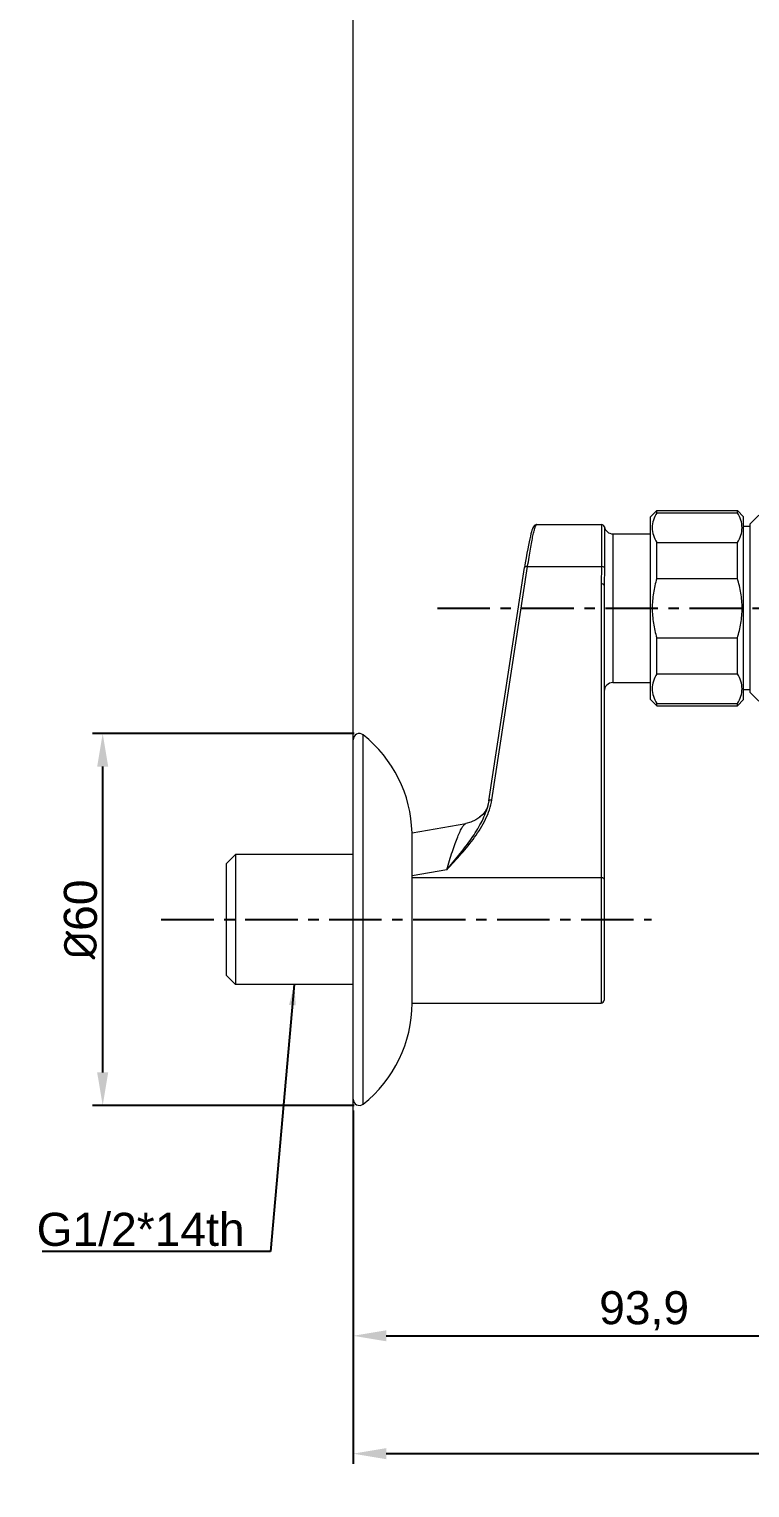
# Model space of a CAD drawing. Header units: millimetres. Extents: x 789 to 1209, y -1278 to -684.
# Drawn here: x 972.7 to 1059.9, y -1166 to -989.4 of the extents above; entities that cross this region are included whole.
import ezdxf

# ---------------------------------------------------------------- set-up
doc = ezdxf.new("R2010")
doc.units = ezdxf.units.MM
doc.header["$LTSCALE"] = 0.1
doc.linetypes.add('CENTERX2', pattern=[101.6, 63.5, -12.7, 12.7, -12.7])
doc.layers.get('0').update_dxf_attribs({"lineweight": 13})
doc.layers.add('CENTER', color=1, linetype='CENTERX2')
doc.layers.add('DIM', color=3, linetype='Continuous', lineweight=9)
doc.styles.get("Standard").update_dxf_attribs({"font": 'arial.ttf'})
doc.dimstyles.new('ISO-25', dxfattribs={"dimtxt": 2.5, "dimasz": 2.5, "dimexe": 1.25, "dimexo": 0.625, "dimtad": 1, "dimlfac": 1.333333, "dimtxsty": 'Standard', "dimcen": 2.5, "dimadec": 0, "dimazin": 0, "dimtfac": 1, "dimtmove": 0, "dimatfit": 3, "dimfxl": 0, "dimarcsym": 0})

# ---------------------------------------------------------------- blocks, each defined once
blk = doc.blocks.new('*D9')
at = {"layer": 'Defpoints', "color": 0}
for p in [(981.59, -1074.68), (1012.65, -1074.68), (1012.65, -1119.68)]:
    blk.add_point(p, dxfattribs=at)
at = {"layer": 'DIM', "color": 0, "lineweight": -2}
for p, q in [((1012.03, -1074.68), (980.34, -1074.68)), ((981.59, -1115.68), (981.59, -1078.68)), ((1012.03, -1119.68), (980.34, -1119.68))]:
    blk.add_line(p, q, dxfattribs=at)
at = {"layer": 'DIM', "color": 0}
for points in [[(980.92, -1078.68), (982.26, -1078.68), (981.59, -1074.68)], [(980.92, -1115.68), (982.26, -1115.68), (981.59, -1119.68)]]:
    blk.add_solid(points, dxfattribs=at)
at = {"layer": 'DIM', "color": 0, "insert": (978.92, -1097.18), "char_height": 4, "attachment_point": 5, "rotation": 90}
blk.add_mtext('{\\fISOCPEUR|b0|i0|c0|p34;%%C}60', dxfattribs=at)
blk = doc.blocks.new('*D10')
at = {"layer": 'Defpoints', "color": 0}
for p in [(1082.33, -1087.04), (1011.9, -1119.68), (1082.33, -1147.56)]:
    blk.add_point(p, dxfattribs=at)
at = {"layer": 'DIM', "color": 0, "lineweight": -2}
for p, q in [((1082.33, -1087.67), (1082.33, -1148.81)), ((1011.9, -1120.3), (1011.9, -1148.81)), ((1015.9, -1147.56), (1078.33, -1147.56))]:
    blk.add_line(p, q, dxfattribs=at)
at = {"layer": 'DIM', "color": 0}
for points in [[(1015.9, -1146.89), (1015.9, -1148.22), (1011.9, -1147.56)], [(1078.33, -1146.89), (1078.33, -1148.22), (1082.33, -1147.56)]]:
    blk.add_solid(points, dxfattribs=at)
at = {"layer": 'DIM', "color": 0, "insert": (1047.11, -1144.53), "char_height": 4, "attachment_point": 5}
blk.add_mtext('93,9', dxfattribs=at)
blk = doc.blocks.new('*D13')
at = {"layer": 'Defpoints', "color": 0}
for p in [(1167.94, -1070.8), (1011.9, -1147.56), (1167.94, -1161.82)]:
    blk.add_point(p, dxfattribs=at)
at = {"layer": 'DIM', "color": 0, "lineweight": -2}
for p, q in [((1167.94, -1071.42), (1167.94, -1163.07)), ((1011.9, -1148.18), (1011.9, -1163.07)), ((1015.9, -1161.82), (1163.94, -1161.82))]:
    blk.add_line(p, q, dxfattribs=at)
at = {"layer": 'DIM', "color": 0}
for points in [[(1015.9, -1161.15), (1015.9, -1162.49), (1011.9, -1161.82)], [(1163.94, -1161.15), (1163.94, -1162.49), (1167.94, -1161.82)]]:
    blk.add_solid(points, dxfattribs=at)
at = {"layer": 'DIM', "color": 0, "insert": (1089.92, -1158.79), "char_height": 4, "attachment_point": 5}
blk.add_mtext('208,1', dxfattribs=at)

msp = doc.modelspace()

# ---------------------------------------------------------------- linework, layer by layer
msp.add_line((1011.901, -1155.19), (1011.901, -744.108))
at = {"color": 7, "linetype": 'Continuous'}
for p, q in [((1047.901, -1048.441), (1048.651, -1047.691)), ((1047.901, -1070.566), (1047.901, -1048.441)), ((1048.651, -1047.96), (1048.651, -1047.691)), ((1048.651, -1047.691), (1058.401, -1047.691)), ((1048.651, -1047.96), (1058.401, -1047.96)), ((1058.401, -1047.96), (1058.401, -1047.691)), ((1059.151, -1048.441), (1058.401, -1047.691)), ((1059.151, -1070.566), (1059.151, -1048.441)), ((1060.975, -1048.246), (1059.901, -1049.341)), ((1034.135, -1049.378), (1041.933, -1049.378)), ((1041.933, -1049.378), (1041.933, -1054.441)), ((1042.3, -1049.674), (1042.3, -1054.589)), ((1059.901, -1049.603), (1059.151, -1049.603)), ((1059.901, -1049.341), (1059.901, -1069.666)), ((1043.326, -1050.503), (1043.326, -1068.503)), ((1043.326, -1050.503), (1047.901, -1050.503)), ((1048.651, -1055.901), (1048.651, -1051.561)), ((1048.651, -1051.561), (1058.401, -1051.561)), ((1058.401, -1055.901), (1058.401, -1051.561)), ((1028.321, -1082.813), (1032.645, -1054.571)), ((1028.691, -1082.682), (1033.016, -1054.441)), ((1033.016, -1054.441), (1041.933, -1054.441)), ((1041.933, -1054.441), (1041.901, -1056.551)), ((1042.3, -1054.589), (1042.276, -1056.739)), ((1041.901, -1056.551), (1041.901, -1107.3)), ((1042.276, -1056.739), (1042.276, -1106.925)), ((1048.651, -1055.901), (1058.401, -1055.901)), ((1048.651, -1067.445), (1048.651, -1063.105)), ((1048.651, -1063.105), (1058.401, -1063.105)), ((1058.401, -1067.445), (1058.401, -1063.105)), ((1048.651, -1067.445), (1058.401, -1067.445)), ((1043.326, -1068.503), (1047.901, -1068.503)), ((1059.901, -1069.403), (1059.151, -1069.403)), ((1059.901, -1069.666), (1060.975, -1070.761)), ((1047.901, -1070.566), (1048.651, -1071.316)), ((1048.651, -1071.316), (1048.651, -1071.047)), ((1048.651, -1071.047), (1058.401, -1071.047)), ((1048.651, -1071.316), (1058.401, -1071.316)), ((1059.151, -1070.566), (1058.401, -1071.316)), ((1058.401, -1071.316), (1058.401, -1071.047)), ((1013.116, -1119.513), (1013.116, -1074.837)), ((1011.901, -1118.925), (1011.901, -1075.425)), ((1028.047, -1083.827), (1027.87, -1084.108)), ((1028.124, -1083.672), (1028.047, -1083.827)), ((1028.105, -1083.753), (1028.107, -1083.748)), ((1028.321, -1082.813), (1028.107, -1083.748)), ((1028.321, -1082.813), (1028.136, -1083.62)), ((1019.021, -1086.684), (1025.544, -1085.554)), ((1027.21, -1084.806), (1026.729, -1085.132)), ((1027.591, -1084.452), (1027.21, -1084.806)), ((1019.026, -1107.297), (1019.026, -1086.684)), ((996.526, -1090.425), (997.651, -1089.3)), ((996.526, -1090.425), (996.526, -1103.925)), ((997.651, -1089.3), (997.651, -1105.05)), ((1011.901, -1089.3), (997.651, -1089.3)), ((1023.231, -1091.168), (1019.026, -1091.897)), ((1019.026, -1107.3), (1019.026, -1091.343)), ((1019.026, -1092.113), (1041.901, -1092.113)), ((996.526, -1103.925), (997.651, -1105.05)), ((1011.901, -1105.05), (997.651, -1105.05)), ((1019.026, -1107.3), (1041.901, -1107.3))]:
    msp.add_line(p, q, dxfattribs=at)
for points in [[(1034.136, -1049.378), (1034.1, -1049.38), (1033.902, -1049.448), (1033.785, -1049.552), (1033.711, -1049.659), (1033.651, -1049.776), (1033.595, -1049.913), (1033.537, -1050.076), (1033.477, -1050.272), (1033.412, -1050.504), (1033.344, -1050.777), (1033.271, -1051.092), (1033.193, -1051.454), (1033.11, -1051.864), (1033.022, -1052.324), (1032.929, -1052.836), (1032.833, -1053.4), (1032.732, -1054.018), (1032.645, -1054.571)], [(1026.729, -1085.132), (1026.14, -1085.4), (1025.548, -1085.554)], [(1027.87, -1084.108), (1027.591, -1084.452), (1027.209, -1084.807)]]:
    msp.add_lwpolyline(points, dxfattribs=at)
for centre, radius, start, end in [((1041.933, -1049.753), 0.375, 12.1532, 90), ((1043.326, -1049.453), 1.05, 192.1532, 270), ((1043.326, -1069.553), 1.05, 90, 180), ((1012.651, -1075.425), 0.75, 51.64198, 180), ((1003.451, -1087.05), 15.575, 1.34649, 51.64198), ((1003.451, -1107.3), 15.575, 308.35802, 0), ((1041.901, -1106.925), 0.375, 270, 0), ((1012.651, -1118.925), 0.75, 180, 308.35802)]:
    msp.add_arc(centre, radius, start, end, dxfattribs=at)
for points, knots in [([(1048.651, -1047.96), (1048.48, -1048.239), (1048.198, -1048.815), (1048.036, -1049.76), (1048.198, -1050.705), (1048.48, -1051.282), (1048.651, -1051.561)], [0, 0, 0, 0, 0.2578536, 0.5, 0.7421464, 1, 1, 1, 1]), ([(1058.401, -1051.561), (1058.571, -1051.282), (1058.854, -1050.705), (1059.016, -1049.76), (1058.854, -1048.815), (1058.571, -1048.239), (1058.401, -1047.96)], [0, 0, 0, 0, 0.2578536, 0.5, 0.7421464, 1, 1, 1, 1]), ([(1033.016, -1054.441), (1033.07, -1054.074), (1033.177, -1053.376), (1033.341, -1052.387), (1033.499, -1051.519), (1033.648, -1050.787), (1033.785, -1050.202), (1033.907, -1049.776), (1034.005, -1049.521), (1034.079, -1049.405), (1034.119, -1049.378), (1034.136, -1049.378)], [0, 0, 0, 0, 0.2128449, 0.4058826, 0.575745, 0.7196789, 0.8352481, 0.9206098, 0.9747544, 0.9904478, 1, 1, 1, 1]), ([(1032.645, -1054.571), (1032.654, -1054.518), (1032.752, -1054.455), (1032.884, -1054.434), (1032.971, -1054.436), (1033.016, -1054.441)], [0, 0, 0, 0, 0.3871935, 0.6739349, 1, 1, 1, 1]), ([(1042.3, -1054.589), (1042.277, -1054.537), (1042.146, -1054.458), (1042.013, -1054.441), (1041.933, -1054.441)], [0, 0, 0, 0, 0.4135818, 1, 1, 1, 1]), ([(1042.276, -1056.739), (1042.276, -1056.681), (1042.179, -1056.6), (1042.041, -1056.561), (1041.949, -1056.551), (1041.901, -1056.551)], [0, 0, 0, 0, 0.3871981, 0.6756686, 1, 1, 1, 1]), ([(1048.651, -1055.901), (1048.473, -1056.484), (1048.189, -1057.674), (1048.038, -1059.503), (1048.189, -1061.333), (1048.473, -1062.522), (1048.651, -1063.105)], [0, 0, 0, 0, 0.2500268, 0.5, 0.7499733, 1, 1, 1, 1]), ([(1058.401, -1063.105), (1058.579, -1062.522), (1058.863, -1061.333), (1059.014, -1059.503), (1058.863, -1057.674), (1058.579, -1056.484), (1058.401, -1055.901)], [0, 0, 0, 0, 0.2500268, 0.5, 0.7499733, 1, 1, 1, 1]), ([(1048.651, -1067.445), (1048.48, -1067.725), (1048.198, -1068.3), (1048.088, -1068.938), (1048.088, -1069.246)], [0, 0, 0, 0, 0.5157015, 1, 1, 1, 1]), ([(1058.963, -1069.246), (1058.963, -1068.938), (1058.854, -1068.3), (1058.571, -1067.725), (1058.401, -1067.445)], [0, 0, 0, 0, 0.4842989, 1, 1, 1, 1]), ([(1048.088, -1069.246), (1048.088, -1069.553), (1048.198, -1070.191), (1048.48, -1070.767), (1048.651, -1071.047)], [0, 0, 0, 0, 0.4842989, 1, 1, 1, 1]), ([(1058.401, -1071.047), (1058.571, -1070.767), (1058.854, -1070.191), (1058.963, -1069.553), (1058.963, -1069.246)], [0, 0, 0, 0, 0.5157015, 1, 1, 1, 1]), ([(1023.231, -1091.168), (1023.821, -1090.529), (1024.995, -1089.256), (1026.637, -1087.26), (1027.998, -1085.108), (1028.566, -1083.5), (1028.691, -1082.682)], [0, 0, 0, 0, 0.2552642, 0.508418, 0.7572238, 1, 1, 1, 1]), ([(1023.231, -1091.168), (1023.716, -1090.579), (1024.683, -1089.413), (1026.069, -1087.633), (1027.286, -1085.783), (1027.897, -1084.444), (1028.105, -1083.753)], [0, 0, 0, 0, 0.2564863, 0.5094671, 0.7576536, 1, 1, 1, 1]), ([(1028.321, -1082.813), (1028.329, -1082.76), (1028.427, -1082.696), (1028.56, -1082.675), (1028.646, -1082.677), (1028.691, -1082.682)], [0, 0, 0, 0, 0.3871996, 0.6739394, 1, 1, 1, 1]), ([(1023.231, -1091.168), (1023.442, -1090.422), (1023.761, -1089.359), (1024.216, -1088.034), (1024.524, -1087.222), (1024.811, -1086.558), (1025.074, -1086.051), (1025.295, -1085.721), (1025.469, -1085.567), (1025.548, -1085.554)], [0, 0, 0, 0, 0.3786611, 0.5417876, 0.6839519, 0.8026143, 0.8954596, 0.9608751, 1, 1, 1, 1]), ([(1042.276, -1092.3), (1042.276, -1092.243), (1042.179, -1092.162), (1042.041, -1092.123), (1041.949, -1092.113), (1041.901, -1092.113)], [0, 0, 0, 0, 0.3871981, 0.6756686, 1, 1, 1, 1])]:
    msp.add_open_spline(points, degree=3, knots=knots, dxfattribs=at)
at = {"layer": 'CENTER'}
for p, q in [((1022.105, -1059.503), (1109.522, -1059.503)), ((988.68, -1097.175), (1047.991, -1097.175))]:
    msp.add_line(p, q, dxfattribs=at)
msp.add_arc((986.54, -1132.732), 50, 180, 270, dxfattribs=at)

# ---------------------------------------------------------------- texts
at = {"layer": 'DIM', "insert": (998.763, -1136.729), "char_height": 4, "attachment_point": 9}
msp.add_mtext('G1/2*14th', dxfattribs=at)

# ---------------------------------------------------------------- dimensions: what is measured, and where the dimension line sits
at = {"layer": 'DIM'}
for base, p1, p2, picture, middle in [((1167.94, -1161.821), (1011.901, -1147.558), (1167.94, -1070.798), '*D13', (1089.921, -1158.792)), ((1082.326, -1147.558), (1011.901, -1119.675), (1082.326, -1087.041), '*D10', (1047.113, -1144.529))]:
    dim = msp.add_linear_dim(base=base, p1=p1, p2=p2, dimstyle='ISO-25', override={"dimtxt": 4, "dimasz": 4, "dimdec": 1, "dimlfac": 1.333333, "dimtdec": 1, "dimfxl": 1.25}, dxfattribs=at)
    dim.commit()
    dim.dimension.update_dxf_attribs({"geometry": picture, "text_midpoint": middle})
dim = msp.add_linear_dim(base=(981.589, -1074.675), p1=(1012.651, -1119.675), p2=(1012.651, -1074.675), angle=90, text='{\\fISOCPEUR|b0|i0|c0|p34;%%C}<>', dimstyle='ISO-25', override={"dimtxt": 4, "dimasz": 4, "dimdec": 1, "dimlfac": 1.333333, "dimtdec": 1, "dimfxl": 1.25}, dxfattribs=at)
dim.commit()
dim.dimension.update_dxf_attribs({"geometry": '*D9', "text_midpoint": (981.589, -1097.175), "dimtype": 160})

# ---------------------------------------------------------------- leaders
at = {"layer": 'DIM', "annotation_type": 0, "has_hookline": 1, "hookline_direction": 1, "text_width": 24.488}
msp.add_leader([(1004.776, -1105.05), (1001.888, -1137.354), (999.388, -1137.354)], dimstyle='ISO-25', dxfattribs=at)

doc.saveas('drawing.dxf')
